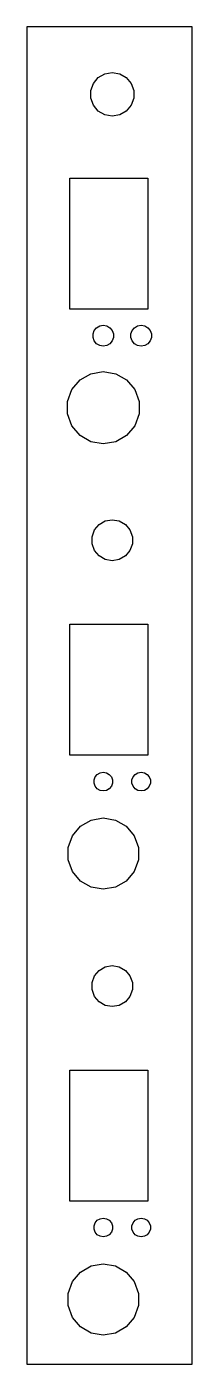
# Model space of a CAD drawing. Extents: x 0 to 30, y 0 to 240.
import ezdxf

# ---------------------------------------------------------------- set-up
doc = ezdxf.new("R2010")
doc.units = 0
doc.layers.get('0').update_dxf_attribs({"linetype": 'CONTINUOUS'})
doc.layers.add('not', color=7, linetype='CONTINUOUS')

msp = doc.modelspace()

# ---------------------------------------------------------------- linework, layer by layer
at = {"color": 7}
for points in [[(15.492237, 231.899202), (16.835744, 231.661434), (18.000924, 230.989684), (18.878704, 229.945117), (19.344429, 228.662787), (19.344429, 227.317547), (18.878704, 226.035215), (18.000924, 224.991228), (16.835744, 224.318897), (15.492237, 224.081706), (14.148154, 224.318897), (12.983552, 224.991228), (12.105195, 226.035215), (11.639469, 227.317547), (11.639469, 228.662787), (12.105195, 229.945117), (12.983552, 230.989684), (14.148154, 231.661434)], [(7.861149, 212.935321), (21.860811, 212.935321), (21.860811, 189.434948), (7.861149, 189.434948)], [(13.885587, 186.558583), (14.529218, 186.444251), (15.08695, 186.122436), (15.507367, 185.622172), (15.730581, 185.007577), (15.730581, 184.36334), (15.507367, 183.748747), (15.08695, 183.248484), (14.529218, 182.926666), (13.885587, 182.812337), (13.241957, 182.926666), (12.684224, 183.248484), (12.263203, 183.748747), (12.040594, 184.36334), (12.040594, 185.007577), (12.263203, 185.622172), (12.684224, 186.122436), (13.241957, 186.444251)], [(20.678454, 186.558583), (21.322085, 186.444251), (21.879817, 186.122436), (22.300234, 185.622172), (22.523447, 185.007577), (22.523447, 184.36334), (22.300234, 183.748747), (21.879817, 183.248484), (21.322085, 182.926666), (20.678454, 182.812337), (20.034824, 182.926666), (19.477091, 183.248484), (19.056675, 183.748747), (18.833461, 184.36334), (18.833461, 185.007577), (19.056675, 185.622172), (19.477091, 186.122436), (20.034824, 186.444251)], [(13.885587, 178.266509), (16.12054, 177.870971), (18.058565, 176.75322), (19.51952, 175.015719), (20.294619, 172.882127), (20.294619, 170.644972), (19.51952, 168.511383), (18.058565, 166.773883), (16.12054, 165.655579), (13.885587, 165.260593), (11.650083, 165.655579), (9.712059, 166.773883), (8.251104, 168.511383), (7.476555, 170.644972), (7.476555, 172.882127), (8.251104, 175.015719), (9.712059, 176.75322), (11.650083, 177.870971)], [(15.49222, 151.665081), (16.755399, 151.442072), (17.850914, 150.809938), (18.676212, 149.82837), (19.114092, 148.622709), (19.114092, 147.3579), (18.676212, 146.152239), (17.850914, 145.170127), (16.755399, 144.53854), (15.49222, 144.314988), (14.228499, 144.53854), (13.133527, 145.170127), (12.307686, 146.152239), (11.869806, 147.3579), (11.869806, 148.622709), (12.307686, 149.82837), (13.133527, 150.809938), (14.228499, 151.442072)], [(7.861149, 132.935037), (21.860811, 132.935037), (21.860811, 109.435179), (7.861149, 109.435179)], [(13.885587, 106.365081), (14.462916, 106.263074), (14.963196, 105.973865), (15.340304, 105.525135), (15.540525, 104.974391), (15.540525, 104.39652), (15.340304, 103.845234), (14.963196, 103.396504), (14.462916, 103.107296), (13.885587, 103.005285), (13.308258, 103.107296), (12.807979, 103.396504), (12.430327, 103.845234), (12.230649, 104.39652), (12.230649, 104.974391), (12.430327, 105.525135), (12.807979, 105.973865), (13.308258, 106.263074)], [(20.678454, 106.365081), (21.255783, 106.263074), (21.756063, 105.973865), (22.133171, 105.525135), (22.333392, 104.974391), (22.333392, 104.39652), (22.133171, 103.845234), (21.756063, 103.396504), (21.255783, 103.107296), (20.678454, 103.005285), (20.101125, 103.107296), (19.600846, 103.396504), (19.223737, 103.845234), (19.023516, 104.39652), (19.023516, 104.974391), (19.223737, 105.525135), (19.600846, 105.973865), (20.101125, 106.263074)], [(13.885587, 98.168374), (16.086926, 97.779325), (17.995801, 96.677844), (19.434783, 94.967019), (20.198225, 92.865515), (20.198225, 90.661465), (19.434783, 88.559967), (17.995801, 86.848597), (16.086926, 85.747658), (13.885587, 85.358612), (11.683706, 85.747658), (9.77483, 86.848597), (8.335848, 88.559967), (7.572949, 90.661465), (7.572949, 92.865515), (8.335848, 94.967019), (9.77483, 96.677844), (11.683706, 97.779325)], [(15.49222, 71.665313), (16.755399, 71.441761), (17.850914, 70.810172), (18.676212, 69.828062), (19.114092, 68.622398), (19.114092, 67.358137), (18.676212, 66.151931), (17.850914, 65.170364), (16.755399, 64.538229), (15.49222, 64.31522), (14.228499, 64.538229), (13.133527, 65.170364), (12.307686, 66.151931), (11.869806, 67.358137), (11.869806, 68.622398), (12.307686, 69.828062), (13.133527, 70.810172), (14.228499, 71.441761)], [(7.861149, 52.935271), (21.860811, 52.935271), (21.860811, 29.434892), (7.861149, 29.434892)], [(13.885587, 26.365328), (14.462916, 26.262749), (14.963196, 25.974115), (15.340304, 25.525356), (15.540525, 24.974096), (15.540525, 24.39622), (15.340304, 23.84549), (14.963196, 23.396201), (14.462916, 23.10754), (13.885587, 23.004988), (13.308258, 23.10754), (12.807979, 23.396201), (12.430327, 23.84549), (12.230649, 24.39622), (12.230649, 24.974096), (12.430327, 25.525356), (12.807979, 25.974115), (13.308258, 26.262749)], [(20.678454, 26.365328), (21.255783, 26.262749), (21.756063, 25.974115), (22.133171, 25.525356), (22.333392, 24.974096), (22.333392, 24.39622), (22.133171, 23.84549), (21.756063, 23.396201), (21.255783, 23.10754), (20.678454, 23.004988), (20.101125, 23.10754), (19.600846, 23.396201), (19.223737, 23.84549), (19.023516, 24.39622), (19.023516, 24.974096), (19.223737, 25.525356), (19.600846, 25.974115), (20.101125, 26.262749)], [(13.885587, 18.168616), (16.086926, 17.779546), (17.995801, 16.678086), (19.434783, 14.966708), (20.198225, 12.865202), (20.198225, 10.661699), (19.434783, 8.560219), (17.995801, 6.848841), (16.086926, 5.747355), (13.885587, 5.358311), (11.683706, 5.747355), (9.77483, 6.848841), (8.335848, 8.560219), (7.572949, 10.661699), (7.572949, 12.865202), (8.335848, 14.966708), (9.77483, 16.678086), (11.683706, 17.779546)]]:
    msp.add_lwpolyline(points, close=True, dxfattribs=at)
at = {"layer": 'not', "color": 7}
msp.add_lwpolyline([(0.14717, 240.117234), (0.14717, 160.127382), (0.14717, 80.137533), (0.14717, 0.147157), (29.852832, 0.147157), (29.852832, 80.137533), (29.852832, 160.127382), (29.852832, 240.117234)], close=True, dxfattribs=at)

doc.saveas('drawing.dxf')
